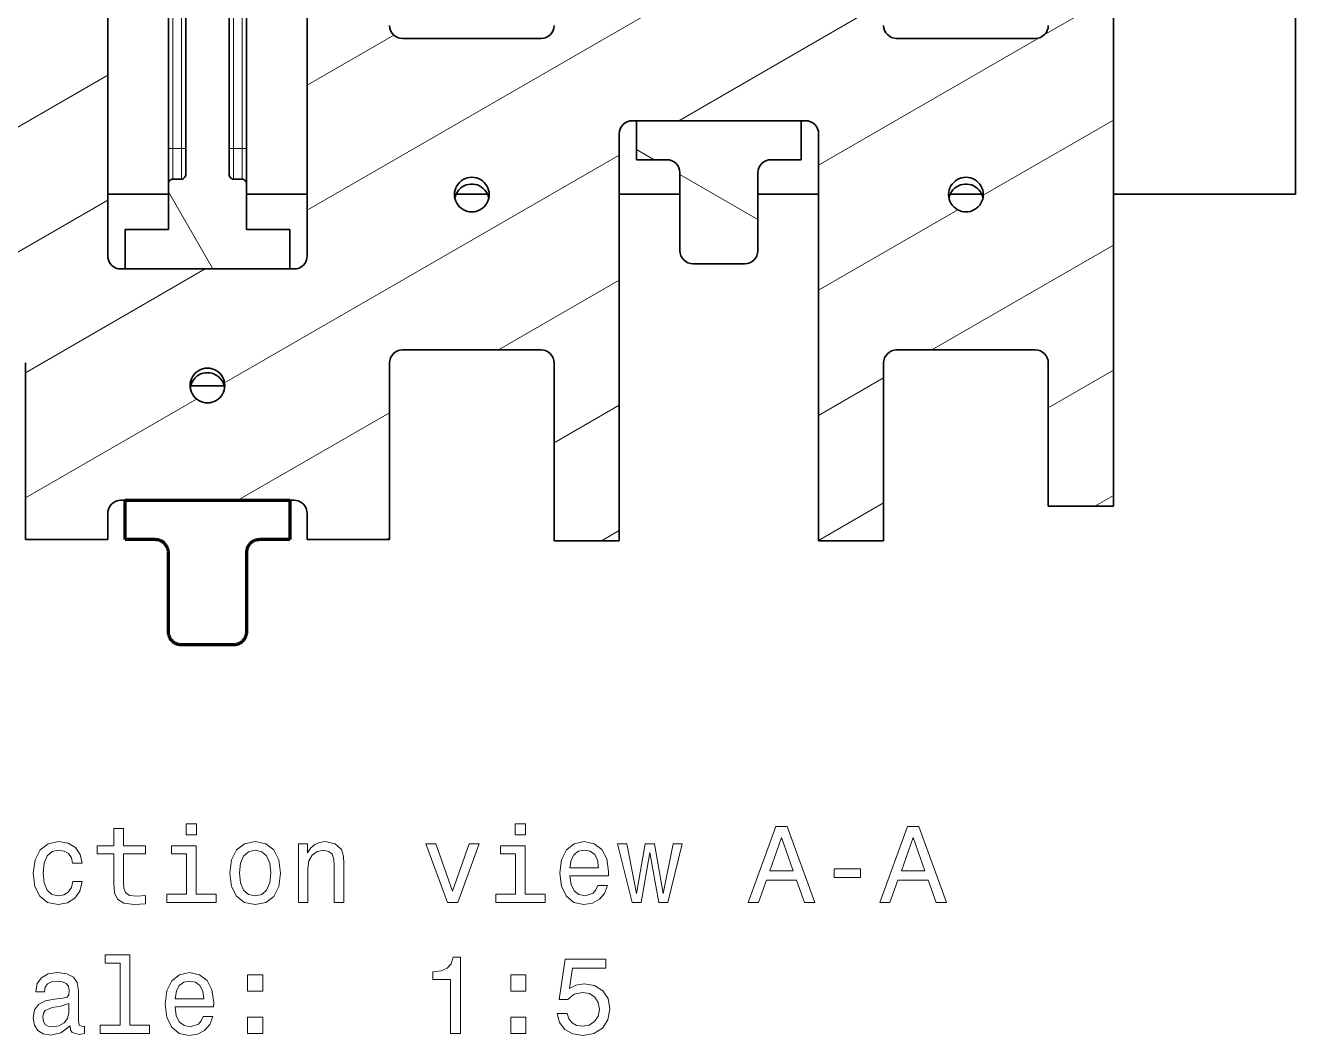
# Model space of a CAD drawing. Extents: x 0 to 420, y 0 to 297.
# Drawn here: x 225.8 to 284.4, y 170.7 to 217.3 of the extents above; entities that cross this region are included whole.
import ezdxf

# ---------------------------------------------------------------- set-up
doc = ezdxf.new("R2010")
doc.units = 0

msp = doc.modelspace()

# ---------------------------------------------------------------- linework, layer by layer
at = {"color": 7, "lineweight": 35}
for p, q in [((233.158, 230.971), (233.158, 210.466)), ((235.158, 230.971), (235.158, 210.466)), ((275.958, 223.94), (275.958, 195.152))]:
    msp.add_line(p, q, dxfattribs=at)
at = {"color": 7, "lineweight": 35, "ltscale": 0.449977}
for p, q in [((232.358, 211.656), (232.358, 229.655)), ((235.958, 211.656), (235.958, 229.655))]:
    msp.add_line(p, q, dxfattribs=at)
at = {"color": 7, "lineweight": 13, "ltscale": 0.449977}
for p, q in [((232.558, 211.658), (232.558, 229.658)), ((232.958, 211.658), (232.958, 229.658)), ((235.358, 211.658), (235.358, 229.658)), ((235.758, 211.658), (235.758, 229.658))]:
    msp.add_line(p, q, dxfattribs=at)
at = {"color": 7, "lineweight": 35, "ltscale": 0.471033}
for p, q in [((229.558, 225.54), (229.558, 206.699)), ((238.758, 225.54), (238.758, 206.699))]:
    msp.add_line(p, q, dxfattribs=at)
at = {"color": 7, "lineweight": 35, "ltscale": 0.399868}
msp.add_line((284.368, 225.54), (284.368, 209.546), dxfattribs=at)
at = {"color": 7, "lineweight": 13}
for p, q in [((238.758, 208.808), (265.358, 224.165)), ((201.358, 198.762), (229.558, 215.043)), ((234.949, 200.835), (253.158, 211.348)), ((202.421, 193.602), (229.558, 209.269))]:
    msp.add_line(p, q, dxfattribs=at)
at = {"color": 7, "lineweight": 13, "ltscale": 0.092098}
msp.add_line((272.768, 216.896), (275.958, 218.738), dxfattribs=at)
at = {"color": 7, "lineweight": 13, "ltscale": 0.272761}
msp.add_line((255.909, 212.936), (265.358, 218.392), dxfattribs=at)
at = {"color": 7, "lineweight": 13, "ltscale": 0.115407}
msp.add_line((238.758, 214.581), (242.756, 216.889), dxfattribs=at)
at = {"color": 7, "lineweight": 35, "ltscale": 0.16}
for p, q in [((243.158, 216.734), (249.558, 216.734)), ((265.958, 216.734), (272.358, 216.734)), ((243.158, 202.357), (249.558, 202.357)), ((265.958, 202.357), (272.358, 202.357))]:
    msp.add_line(p, q, dxfattribs=at)
at = {"color": 7, "lineweight": 13, "ltscale": 0.2937}
msp.add_line((262.358, 210.886), (272.532, 216.76), dxfattribs=at)
at = {"color": 7, "lineweight": 35, "ltscale": 0.2}
for p, q in [((253.758, 212.936), (261.758, 212.936)), ((230.158, 206.093), (238.158, 206.093)), ((230.158, 195.417), (238.158, 195.417))]:
    msp.add_line(p, q, dxfattribs=at)
at = {"color": 7, "lineweight": 35, "ltscale": 0.045}
for p, q in [((253.958, 211.136), (253.958, 212.936)), ((261.558, 211.136), (261.558, 212.936))]:
    msp.add_line(p, q, dxfattribs=at)
at = {"color": 7, "lineweight": 35, "ltscale": 0.19}
for p, q in [((253.958, 212.936), (261.558, 212.936)), ((237.958, 206.093), (230.358, 206.093)), ((237.958, 195.417), (230.358, 195.417))]:
    msp.add_line(p, q, dxfattribs=at)
at = {"color": 7, "lineweight": 13, "ltscale": 0.173223}
msp.add_line((269.957, 209.5), (275.958, 212.964), dxfattribs=at)
at = {"color": 7, "lineweight": 35, "ltscale": 0.469633}
for p, q in [((253.158, 212.336), (253.158, 193.551)), ((262.358, 212.336), (262.358, 193.551))]:
    msp.add_line(p, q, dxfattribs=at)
at = {"color": 7, "lineweight": 35, "ltscale": 0.040924}
for p, q in [((232.358, 211.656), (232.358, 210.019)), ((235.958, 211.656), (235.958, 210.019))]:
    msp.add_line(p, q, dxfattribs=at)
at = {"color": 7, "lineweight": 13, "ltscale": 0.035474}
for p, q in [((232.558, 211.658), (232.558, 210.239)), ((232.958, 211.658), (232.958, 210.239)), ((235.358, 211.658), (235.358, 210.239)), ((235.758, 211.658), (235.758, 210.239))]:
    msp.add_line(p, q, dxfattribs=at)
at = {"color": 7, "lineweight": 13, "ltscale": 0.01}
for p, q in [((232.558, 211.658), (232.958, 211.658)), ((235.758, 211.658), (235.358, 211.658))]:
    msp.add_line(p, q, dxfattribs=at)
at = {"color": 7, "lineweight": 13, "ltscale": 0.02361}
msp.add_line((254.776, 211.136), (253.958, 211.609), dxfattribs=at)
at = {"color": 7, "lineweight": 35, "ltscale": 0.035}
for p, q in [((253.958, 211.136), (255.358, 211.136)), ((260.158, 211.136), (261.558, 211.136)), ((231.758, 193.602), (230.358, 193.602)), ((237.958, 193.602), (236.558, 193.602))]:
    msp.add_line(p, q, dxfattribs=at)
at = {"color": 7, "lineweight": 35, "ltscale": 0.090014}
for p, q in [((255.958, 206.936), (255.958, 210.536)), ((259.558, 206.936), (259.558, 210.536))]:
    msp.add_line(p, q, dxfattribs=at)
at = {"color": 7, "lineweight": 13, "ltscale": 0.103923}
msp.add_line((259.558, 208.375), (255.958, 210.454), dxfattribs=at)
at = {"color": 7, "lineweight": 35, "ltscale": 0.052772}
for p, q in [((232.358, 210.019), (232.358, 207.909)), ((235.958, 210.019), (235.958, 207.909))]:
    msp.add_line(p, q, dxfattribs=at)
at = {"color": 7, "lineweight": 35, "ltscale": 0.01}
for p, q in [((232.958, 210.239), (232.558, 210.239)), ((235.758, 210.239), (235.358, 210.239))]:
    msp.add_line(p, q, dxfattribs=at)
at = {"color": 7, "lineweight": 35, "ltscale": 0.07}
for p, q in [((232.358, 209.546), (229.558, 209.546)), ((238.758, 209.546), (235.958, 209.546)), ((255.958, 209.546), (253.158, 209.546)), ((262.358, 209.546), (259.558, 209.546))]:
    msp.add_line(p, q, dxfattribs=at)
at = {"color": 7, "lineweight": 13, "ltscale": 0.102647}
msp.add_line((234.411, 206.093), (232.358, 209.649), dxfattribs=at)
at = {"color": 7, "lineweight": 35, "ltscale": 0.036376}
msp.add_line((247.086, 209.546), (245.631, 209.546), dxfattribs=at)
at = {"color": 7, "lineweight": 35, "ltscale": 0.036375}
msp.add_line((269.886, 209.546), (268.431, 209.546), dxfattribs=at)
at = {"color": 7, "lineweight": 35, "ltscale": 0.210251}
msp.add_line((284.368, 209.546), (275.958, 209.546), dxfattribs=at)
at = {"color": 7, "lineweight": 13, "ltscale": 0.185405}
msp.add_line((262.358, 205.113), (268.781, 208.821), dxfattribs=at)
at = {"color": 7, "lineweight": 35, "ltscale": 0.05}
for p, q in [((232.358, 207.909), (230.358, 207.909)), ((237.958, 207.909), (235.958, 207.909))]:
    msp.add_line(p, q, dxfattribs=at)
at = {"color": 7, "lineweight": 35, "ltscale": 0.045392}
for p, q in [((230.358, 207.909), (230.358, 206.093)), ((237.958, 207.909), (237.958, 206.093)), ((230.358, 193.602), (230.358, 195.417)), ((237.958, 193.602), (237.958, 195.417))]:
    msp.add_line(p, q, dxfattribs=at)
at = {"color": 7, "lineweight": 13, "ltscale": 0.241674}
msp.add_line((267.586, 202.357), (275.958, 207.191), dxfattribs=at)
at = {"color": 7, "lineweight": 35, "ltscale": 0.06}
for p, q in [((256.558, 206.336), (258.958, 206.336)), ((235.358, 188.746), (232.958, 188.746)), ((235.358, 188.718), (232.958, 188.718))]:
    msp.add_line(p, q, dxfattribs=at)
at = {"color": 7, "lineweight": 13, "ltscale": 0.239544}
msp.add_line((225.758, 201.302), (234.056, 206.093), dxfattribs=at)
at = {"color": 7, "lineweight": 13, "ltscale": 0.160845}
msp.add_line((247.586, 202.357), (253.158, 205.574), dxfattribs=at)
at = {"color": 7, "lineweight": 35, "ltscale": 0.203871}
for p, q in [((225.758, 201.757), (225.758, 193.602)), ((242.558, 201.757), (242.558, 193.602))]:
    msp.add_line(p, q, dxfattribs=at)
at = {"color": 7, "lineweight": 35, "ltscale": 0.205139}
for p, q in [((250.158, 201.757), (250.158, 193.551)), ((265.358, 201.757), (265.358, 193.551))]:
    msp.add_line(p, q, dxfattribs=at)
at = {"color": 7, "lineweight": 35, "ltscale": 0.165125}
msp.add_line((272.958, 201.757), (272.958, 195.152), dxfattribs=at)
at = {"color": 7, "lineweight": 13, "ltscale": 0.086603}
for p, q in [((262.358, 199.339), (265.358, 201.071)), ((272.958, 199.685), (275.958, 201.417)), ((250.158, 198.069), (253.158, 199.801))]:
    msp.add_line(p, q, dxfattribs=at)
at = {"color": 7, "lineweight": 35, "ltscale": 0.038793}
for p, q in [((233.382, 200.701), (234.934, 200.701)), ((234.934, 200.701), (233.382, 200.701))]:
    msp.add_line(p, q, dxfattribs=at)
at = {"color": 7, "lineweight": 13, "ltscale": 0.228111}
msp.add_line((225.758, 195.528), (233.66, 200.091), dxfattribs=at)
at = {"color": 7, "lineweight": 13, "ltscale": 0.201852}
msp.add_line((235.566, 195.417), (242.558, 199.454), dxfattribs=at)
at = {"color": 7, "lineweight": 140, "ltscale": 0.045392}
for p, q in [((230.358, 193.602), (230.358, 195.417)), ((237.958, 195.417), (237.958, 193.602))]:
    msp.add_line(p, q, dxfattribs=at)
at = {"color": 7, "lineweight": 140, "ltscale": 0.19}
msp.add_line((230.358, 195.417), (237.958, 195.417), dxfattribs=at)
at = {"color": 7, "lineweight": 13, "ltscale": 0.086602}
msp.add_line((262.358, 193.566), (265.358, 195.298), dxfattribs=at)
at = {"color": 7, "lineweight": 13, "ltscale": 0.024617}
msp.add_line((275.105, 195.152), (275.958, 195.644), dxfattribs=at)
at = {"color": 7, "lineweight": 35, "ltscale": 0.030235}
for p, q in [((229.558, 194.811), (229.558, 193.602)), ((238.758, 194.811), (238.758, 193.602))]:
    msp.add_line(p, q, dxfattribs=at)
at = {"color": 7, "lineweight": 35, "ltscale": 0.075}
for p, q in [((272.958, 195.152), (275.958, 195.152)), ((250.158, 193.551), (253.158, 193.551)), ((262.358, 193.551), (265.358, 193.551))]:
    msp.add_line(p, q, dxfattribs=at)
at = {"color": 7, "lineweight": 13, "ltscale": 0.023818}
msp.add_line((252.333, 193.551), (253.158, 194.027), dxfattribs=at)
at = {"color": 7, "lineweight": 35, "ltscale": 0.095}
for p, q in [((225.758, 193.602), (229.558, 193.602)), ((238.758, 193.602), (242.558, 193.602))]:
    msp.add_line(p, q, dxfattribs=at)
at = {"color": 7, "lineweight": 140, "ltscale": 0.035}
for p, q in [((231.758, 193.602), (230.358, 193.602)), ((237.958, 193.602), (236.558, 193.602))]:
    msp.add_line(p, q, dxfattribs=at)
at = {"color": 7, "lineweight": 140, "ltscale": 0.000674992}
for p, q in [((231.785, 193.601), (231.758, 193.602)), ((236.558, 193.602), (236.531, 193.601))]:
    msp.add_line(p, q, dxfattribs=at)
at = {"color": 7, "lineweight": 140, "ltscale": 0.000675229}
for p, q in [((231.812, 193.599), (231.785, 193.601)), ((236.531, 193.601), (236.504, 193.599))]:
    msp.add_line(p, q, dxfattribs=at)
at = {"color": 7, "lineweight": 140, "ltscale": 0.000675329}
for p, q in [((231.839, 193.596), (231.812, 193.599)), ((236.504, 193.599), (236.477, 193.596))]:
    msp.add_line(p, q, dxfattribs=at)
at = {"color": 7, "lineweight": 140, "ltscale": 0.00067531}
for p, q in [((231.865, 193.592), (231.839, 193.596)), ((236.477, 193.596), (236.451, 193.592))]:
    msp.add_line(p, q, dxfattribs=at)
at = {"color": 7, "lineweight": 140, "ltscale": 0.000675045}
for p, q in [((231.892, 193.587), (231.865, 193.592)), ((236.451, 193.592), (236.424, 193.587))]:
    msp.add_line(p, q, dxfattribs=at)
at = {"color": 7, "lineweight": 140, "ltscale": 0.000675125}
for p, q in [((231.918, 193.58), (231.892, 193.587)), ((236.424, 193.587), (236.398, 193.58))]:
    msp.add_line(p, q, dxfattribs=at)
at = {"color": 7, "lineweight": 140, "ltscale": 0.000675191}
for p, q in [((231.944, 193.572), (231.918, 193.58)), ((236.398, 193.58), (236.372, 193.572))]:
    msp.add_line(p, q, dxfattribs=at)
at = {"color": 7, "lineweight": 140, "ltscale": 0.000675156}
for p, q in [((231.969, 193.563), (231.944, 193.572)), ((236.372, 193.572), (236.347, 193.563))]:
    msp.add_line(p, q, dxfattribs=at)
at = {"color": 7, "lineweight": 140, "ltscale": 0.000675086}
for p, q in [((231.994, 193.553), (231.969, 193.563)), ((236.347, 193.563), (236.322, 193.553))]:
    msp.add_line(p, q, dxfattribs=at)
at = {"color": 7, "lineweight": 140, "ltscale": 0.00067511}
for p, q in [((232.019, 193.542), (231.994, 193.553)), ((236.322, 193.553), (236.297, 193.542))]:
    msp.add_line(p, q, dxfattribs=at)
at = {"color": 7, "lineweight": 140, "ltscale": 0.000675274}
for p, q in [((232.043, 193.529), (232.019, 193.542)), ((236.297, 193.542), (236.273, 193.529))]:
    msp.add_line(p, q, dxfattribs=at)
at = {"color": 7, "lineweight": 140, "ltscale": 0.000674767}
for p, q in [((232.066, 193.516), (232.043, 193.529)), ((236.273, 193.529), (236.25, 193.516))]:
    msp.add_line(p, q, dxfattribs=at)
at = {"color": 7, "lineweight": 140, "ltscale": 0.000675291}
for p, q in [((232.089, 193.501), (232.066, 193.516)), ((236.25, 193.516), (236.227, 193.501))]:
    msp.add_line(p, q, dxfattribs=at)
at = {"color": 7, "lineweight": 140, "ltscale": 0.000674964}
for p, q in [((232.111, 193.486), (232.089, 193.501)), ((236.227, 193.501), (236.205, 193.486))]:
    msp.add_line(p, q, dxfattribs=at)
at = {"color": 7, "lineweight": 140, "ltscale": 0.000674942}
msp.add_line((232.133, 193.469), (232.111, 193.486), dxfattribs=at)
at = {"color": 7, "lineweight": 140, "ltscale": 0.000675203}
msp.add_line((232.153, 193.452), (232.133, 193.469), dxfattribs=at)
at = {"color": 7, "lineweight": 140, "ltscale": 0.000675169}
for p, q in [((232.173, 193.434), (232.153, 193.452)), ((236.163, 193.452), (236.143, 193.434))]:
    msp.add_line(p, q, dxfattribs=at)
at = {"color": 7, "lineweight": 140, "ltscale": 0.000674897}
for p, q in [((232.192, 193.415), (232.173, 193.434)), ((236.143, 193.434), (236.124, 193.415))]:
    msp.add_line(p, q, dxfattribs=at)
at = {"color": 7, "lineweight": 140, "ltscale": 0.000675179}
msp.add_line((232.21, 193.395), (232.192, 193.415), dxfattribs=at)
at = {"color": 7, "lineweight": 140, "ltscale": 0.000675435}
msp.add_line((236.124, 193.415), (236.106, 193.395), dxfattribs=at)
at = {"color": 7, "lineweight": 140, "ltscale": 0.000674911}
msp.add_line((236.183, 193.469), (236.163, 193.452), dxfattribs=at)
at = {"color": 7, "lineweight": 140, "ltscale": 0.000675245}
msp.add_line((236.205, 193.486), (236.183, 193.469), dxfattribs=at)
at = {"color": 7, "lineweight": 13, "ltscale": 0.003961}
msp.add_line((242.421, 193.602), (242.558, 193.681), dxfattribs=at)
at = {"color": 7, "lineweight": 140, "ltscale": 0.000675149}
msp.add_line((232.228, 193.374), (232.21, 193.395), dxfattribs=at)
at = {"color": 7, "lineweight": 140, "ltscale": 0.000675204}
for p, q in [((232.244, 193.352), (232.228, 193.374)), ((236.088, 193.374), (236.072, 193.352))]:
    msp.add_line(p, q, dxfattribs=at)
at = {"color": 7, "lineweight": 140, "ltscale": 0.000674648}
for p, q in [((232.259, 193.33), (232.244, 193.352)), ((236.072, 193.352), (236.057, 193.33))]:
    msp.add_line(p, q, dxfattribs=at)
at = {"color": 7, "lineweight": 140, "ltscale": 0.000675115}
for p, q in [((232.273, 193.307), (232.259, 193.33)), ((236.057, 193.33), (236.043, 193.307))]:
    msp.add_line(p, q, dxfattribs=at)
at = {"color": 7, "lineweight": 140, "ltscale": 0.000675349}
for p, q in [((232.287, 193.284), (232.273, 193.307)), ((236.043, 193.307), (236.029, 193.284))]:
    msp.add_line(p, q, dxfattribs=at)
at = {"color": 7, "lineweight": 140, "ltscale": 0.000674894}
for p, q in [((232.299, 193.259), (232.287, 193.284)), ((236.029, 193.284), (236.017, 193.259))]:
    msp.add_line(p, q, dxfattribs=at)
at = {"color": 7, "lineweight": 140, "ltscale": 0.000675112}
for p, q in [((232.31, 193.235), (232.299, 193.259)), ((236.017, 193.259), (236.006, 193.235))]:
    msp.add_line(p, q, dxfattribs=at)
at = {"color": 7, "lineweight": 140, "ltscale": 0.000675079}
for p, q in [((232.32, 193.21), (232.31, 193.235)), ((236.006, 193.235), (235.996, 193.21))]:
    msp.add_line(p, q, dxfattribs=at)
at = {"color": 7, "lineweight": 140, "ltscale": 0.000675103}
for p, q in [((232.329, 193.184), (232.32, 193.21)), ((235.996, 193.21), (235.987, 193.184))]:
    msp.add_line(p, q, dxfattribs=at)
at = {"color": 7, "lineweight": 140, "ltscale": 0.000675044}
for p, q in [((232.337, 193.158), (232.329, 193.184)), ((235.987, 193.184), (235.98, 193.158))]:
    msp.add_line(p, q, dxfattribs=at)
at = {"color": 7, "lineweight": 140, "ltscale": 0.000675118}
for p, q in [((232.343, 193.132), (232.337, 193.158)), ((235.98, 193.158), (235.973, 193.132))]:
    msp.add_line(p, q, dxfattribs=at)
at = {"color": 7, "lineweight": 140, "ltscale": 0.00067541}
msp.add_line((232.348, 193.106), (232.343, 193.132), dxfattribs=at)
at = {"color": 7, "lineweight": 140, "ltscale": 0.000674951}
msp.add_line((232.353, 193.079), (232.348, 193.106), dxfattribs=at)
at = {"color": 7, "lineweight": 140, "ltscale": 0.000675579}
for p, q in [((232.356, 193.052), (232.353, 193.079)), ((235.963, 193.079), (235.96, 193.052))]:
    msp.add_line(p, q, dxfattribs=at)
at = {"color": 7, "lineweight": 140, "ltscale": 0.000675558}
for p, q in [((232.357, 193.025), (232.356, 193.052)), ((235.96, 193.052), (235.959, 193.025))]:
    msp.add_line(p, q, dxfattribs=at)
at = {"color": 7, "lineweight": 140, "ltscale": 0.000675374}
for p, q in [((232.358, 192.998), (232.357, 193.025)), ((235.959, 193.025), (235.958, 192.998))]:
    msp.add_line(p, q, dxfattribs=at)
at = {"color": 7, "lineweight": 35, "ltscale": 0.091296}
for p, q in [((232.358, 189.346), (232.358, 192.998)), ((235.958, 189.346), (235.958, 192.998))]:
    msp.add_line(p, q, dxfattribs=at)
at = {"color": 7, "lineweight": 140, "ltscale": 0.091296}
for p, q in [((232.358, 189.346), (232.358, 192.998)), ((235.958, 192.998), (235.958, 189.346))]:
    msp.add_line(p, q, dxfattribs=at)
at = {"color": 7, "lineweight": 140, "ltscale": 0.000675011}
msp.add_line((235.968, 193.106), (235.963, 193.079), dxfattribs=at)
at = {"color": 7, "lineweight": 140, "ltscale": 0.000675334}
msp.add_line((235.973, 193.132), (235.968, 193.106), dxfattribs=at)
at = {"color": 7, "lineweight": 140, "ltscale": 0.000674905}
msp.add_line((236.106, 193.395), (236.088, 193.374), dxfattribs=at)
at = {"color": 7, "lineweight": 35, "ltscale": 0.000698853}
for p, q in [((232.358, 189.346), (232.358, 189.318)), ((235.958, 189.318), (235.958, 189.346))]:
    msp.add_line(p, q, dxfattribs=at)
at = {"color": 7, "lineweight": 140, "ltscale": 0.000673077}
for p, q in [((232.359, 189.319), (232.358, 189.346)), ((235.958, 189.346), (235.957, 189.319))]:
    msp.add_line(p, q, dxfattribs=at)
at = {"color": 7, "lineweight": 140, "ltscale": 0.000673681}
for p, q in [((232.36, 189.292), (232.359, 189.319)), ((235.957, 189.319), (235.956, 189.292))]:
    msp.add_line(p, q, dxfattribs=at)
at = {"color": 7, "lineweight": 140, "ltscale": 0.000673727}
for p, q in [((232.363, 189.266), (232.36, 189.292)), ((235.956, 189.292), (235.953, 189.266))]:
    msp.add_line(p, q, dxfattribs=at)
at = {"color": 7, "lineweight": 140, "ltscale": 0.000673186}
for p, q in [((232.368, 189.239), (232.363, 189.266)), ((232.878, 188.752), (232.851, 188.756)), ((235.465, 188.756), (235.439, 188.752)), ((235.953, 189.266), (235.948, 189.239))]:
    msp.add_line(p, q, dxfattribs=at)
at = {"color": 7, "lineweight": 140, "ltscale": 0.00067287}
for p, q in [((232.373, 189.213), (232.368, 189.239)), ((232.851, 188.756), (232.825, 188.761)), ((235.948, 189.239), (235.943, 189.213))]:
    msp.add_line(p, q, dxfattribs=at)
at = {"color": 7, "lineweight": 140, "ltscale": 0.000673084}
for p, q in [((232.38, 189.187), (232.373, 189.213)), ((235.943, 189.213), (235.936, 189.187))]:
    msp.add_line(p, q, dxfattribs=at)
at = {"color": 7, "lineweight": 140, "ltscale": 0.000673179}
for p, q in [((232.387, 189.161), (232.38, 189.187)), ((235.936, 189.187), (235.929, 189.161))]:
    msp.add_line(p, q, dxfattribs=at)
at = {"color": 7, "lineweight": 140, "ltscale": 0.000673192}
msp.add_line((232.396, 189.135), (232.387, 189.161), dxfattribs=at)
at = {"color": 7, "lineweight": 140, "ltscale": 0.000673379}
msp.add_line((232.406, 189.11), (232.396, 189.135), dxfattribs=at)
at = {"color": 7, "lineweight": 140, "ltscale": 0.000672802}
for p, q in [((232.417, 189.086), (232.406, 189.11)), ((232.722, 188.795), (232.698, 188.806)), ((235.618, 188.806), (235.594, 188.795)), ((235.91, 189.11), (235.899, 189.086))]:
    msp.add_line(p, q, dxfattribs=at)
at = {"color": 7, "lineweight": 140, "ltscale": 0.00067337}
for p, q in [((232.43, 189.062), (232.417, 189.086)), ((235.899, 189.086), (235.886, 189.062))]:
    msp.add_line(p, q, dxfattribs=at)
at = {"color": 7, "lineweight": 140, "ltscale": 0.000672924}
for p, q in [((232.443, 189.039), (232.43, 189.062)), ((235.886, 189.062), (235.873, 189.039))]:
    msp.add_line(p, q, dxfattribs=at)
at = {"color": 7, "lineweight": 140, "ltscale": 0.000673135}
for p, q in [((232.457, 189.016), (232.443, 189.039)), ((232.65, 188.831), (232.628, 188.846)), ((235.689, 188.846), (235.666, 188.831)), ((235.873, 189.039), (235.859, 189.016))]:
    msp.add_line(p, q, dxfattribs=at)
at = {"color": 7, "lineweight": 140, "ltscale": 0.000673316}
for p, q in [((232.473, 188.994), (232.457, 189.016)), ((232.628, 188.846), (232.605, 188.861)), ((235.711, 188.861), (235.689, 188.846)), ((235.859, 189.016), (235.843, 188.994))]:
    msp.add_line(p, q, dxfattribs=at)
at = {"color": 7, "lineweight": 140, "ltscale": 0.000673159}
for p, q in [((232.489, 188.972), (232.473, 188.994)), ((232.605, 188.861), (232.584, 188.877)), ((235.732, 188.877), (235.711, 188.861)), ((235.843, 188.994), (235.827, 188.972))]:
    msp.add_line(p, q, dxfattribs=at)
at = {"color": 7, "lineweight": 140, "ltscale": 0.000672997}
for p, q in [((232.506, 188.952), (232.489, 188.972)), ((232.584, 188.877), (232.563, 188.894)), ((235.753, 188.894), (235.732, 188.877)), ((235.827, 188.972), (235.81, 188.952))]:
    msp.add_line(p, q, dxfattribs=at)
at = {"color": 7, "lineweight": 140, "ltscale": 0.000673152}
for p, q in [((232.524, 188.932), (232.506, 188.952)), ((235.81, 188.952), (235.792, 188.932))]:
    msp.add_line(p, q, dxfattribs=at)
at = {"color": 7, "lineweight": 140, "ltscale": 0.000673001}
for p, q in [((232.543, 188.913), (232.524, 188.932)), ((235.792, 188.932), (235.773, 188.913))]:
    msp.add_line(p, q, dxfattribs=at)
at = {"color": 7, "lineweight": 140, "ltscale": 0.000673409}
for p, q in [((232.563, 188.894), (232.543, 188.913)), ((235.773, 188.913), (235.753, 188.894))]:
    msp.add_line(p, q, dxfattribs=at)
at = {"color": 7, "lineweight": 140, "ltscale": 0.000673067}
msp.add_line((232.674, 188.818), (232.65, 188.831), dxfattribs=at)
at = {"color": 7, "lineweight": 140, "ltscale": 0.000673204}
msp.add_line((232.698, 188.806), (232.674, 188.818), dxfattribs=at)
at = {"color": 7, "lineweight": 140, "ltscale": 0.000673237}
for p, q in [((232.747, 188.785), (232.722, 188.795)), ((235.594, 188.795), (235.569, 188.785)), ((235.92, 189.135), (235.91, 189.11))]:
    msp.add_line(p, q, dxfattribs=at)
at = {"color": 7, "lineweight": 140, "ltscale": 0.000673318}
for p, q in [((232.773, 188.776), (232.747, 188.785)), ((235.929, 189.161), (235.92, 189.135))]:
    msp.add_line(p, q, dxfattribs=at)
at = {"color": 7, "lineweight": 140, "ltscale": 0.00067307}
for p, q in [((232.798, 188.768), (232.773, 188.776)), ((235.543, 188.776), (235.518, 188.768))]:
    msp.add_line(p, q, dxfattribs=at)
at = {"color": 7, "lineweight": 140, "ltscale": 0.000673177}
for p, q in [((232.825, 188.761), (232.798, 188.768)), ((235.518, 188.768), (235.492, 188.761))]:
    msp.add_line(p, q, dxfattribs=at)
at = {"color": 7, "lineweight": 140, "ltscale": 0.000673305}
for p, q in [((232.904, 188.749), (232.878, 188.752)), ((235.439, 188.752), (235.412, 188.749))]:
    msp.add_line(p, q, dxfattribs=at)
at = {"color": 7, "lineweight": 140, "ltscale": 0.00067292}
for p, q in [((232.931, 188.747), (232.904, 188.749)), ((235.412, 188.749), (235.385, 188.747))]:
    msp.add_line(p, q, dxfattribs=at)
at = {"color": 7, "lineweight": 140, "ltscale": 0.000673086}
for p, q in [((232.958, 188.746), (232.931, 188.747)), ((235.385, 188.747), (235.358, 188.746))]:
    msp.add_line(p, q, dxfattribs=at)
at = {"color": 7, "lineweight": 13, "ltscale": 0.000696945}
for p, q in [((232.958, 188.746), (232.958, 188.718)), ((235.358, 188.718), (235.358, 188.746))]:
    msp.add_line(p, q, dxfattribs=at)
at = {"color": 7, "lineweight": 140, "ltscale": 0.06}
msp.add_line((235.358, 188.746), (232.958, 188.746), dxfattribs=at)
at = {"color": 7, "lineweight": 140, "ltscale": 0.000673243}
msp.add_line((235.492, 188.761), (235.465, 188.756), dxfattribs=at)
at = {"color": 7, "lineweight": 140, "ltscale": 0.000672958}
msp.add_line((235.569, 188.785), (235.543, 188.776), dxfattribs=at)
at = {"color": 7, "lineweight": 140, "ltscale": 0.000673543}
msp.add_line((235.642, 188.818), (235.618, 188.806), dxfattribs=at)
at = {"color": 7, "lineweight": 140, "ltscale": 0.000672735}
msp.add_line((235.666, 188.831), (235.642, 188.818), dxfattribs=at)
at = {"color": 7, "lineweight": 13, "ltscale": 0.06}
msp.add_line((235.358, 188.718), (232.958, 188.718), dxfattribs=at)
at = {"color": 7, "lineweight": 35}
for points in [[(232.958, 210.239), (233.005, 210.246), (233.049, 210.264), (233.089, 210.294), (233.12, 210.332), (233.143, 210.379), (233.156, 210.43), (233.158, 210.466)], [(235.358, 210.239), (235.311, 210.246), (235.267, 210.264), (235.228, 210.294), (235.196, 210.332), (235.173, 210.379), (235.161, 210.43), (235.158, 210.466)], [(232.558, 210.239), (232.511, 210.233), (232.467, 210.215), (232.428, 210.186), (232.396, 210.148), (232.375, 210.108), (232.362, 210.065), (232.358, 210.019)], [(235.758, 210.239), (235.805, 210.233), (235.849, 210.215), (235.888, 210.186), (235.92, 210.148), (235.941, 210.108), (235.954, 210.065), (235.958, 210.019)], [(245.574, 209.37), (245.601, 209.471), (245.641, 209.568), (245.694, 209.659), (245.758, 209.742), (245.832, 209.816), (245.915, 209.88), (246.006, 209.932), (246.103, 209.972), (246.205, 209.999), (246.309, 210.013), (246.414, 210.012), (246.518, 209.998), (246.619, 209.97), (246.715, 209.93), (246.805, 209.877), (246.888, 209.812), (246.962, 209.738), (247.026, 209.654), (247.078, 209.563), (247.117, 209.465), (247.143, 209.37)], [(268.374, 209.37), (268.401, 209.471), (268.441, 209.568), (268.494, 209.659), (268.558, 209.742), (268.632, 209.816), (268.715, 209.88), (268.806, 209.932), (268.903, 209.972), (269.005, 209.999), (269.109, 210.013), (269.214, 210.012), (269.318, 209.998), (269.419, 209.97), (269.515, 209.93), (269.605, 209.877), (269.688, 209.812), (269.762, 209.738), (269.826, 209.654), (269.878, 209.563), (269.917, 209.465), (269.943, 209.37)], [(230.158, 206.093), (230.064, 206.1), (229.972, 206.123), (229.885, 206.16), (229.804, 206.21), (229.732, 206.272), (229.671, 206.345), (229.622, 206.427), (229.586, 206.515), (229.565, 206.608), (229.558, 206.699)], [(238.158, 206.093), (238.252, 206.1), (238.344, 206.123), (238.431, 206.16), (238.512, 206.21), (238.584, 206.272), (238.645, 206.345), (238.694, 206.427), (238.73, 206.515), (238.751, 206.608), (238.758, 206.699)], [(233.365, 200.611), (233.386, 200.714), (233.42, 200.814), (233.466, 200.908), (233.525, 200.995), (233.594, 201.074), (233.673, 201.143), (233.761, 201.201), (233.855, 201.247), (233.954, 201.281), (234.058, 201.301), (234.162, 201.307), (234.266, 201.3), (234.369, 201.279), (234.468, 201.245), (234.561, 201.198), (234.648, 201.139), (234.727, 201.069), (234.795, 200.99), (234.853, 200.902), (234.899, 200.807), (234.931, 200.711), (234.951, 200.611)], [(230.158, 195.417), (230.064, 195.41), (229.972, 195.387), (229.885, 195.351), (229.804, 195.301), (229.732, 195.238), (229.671, 195.165), (229.622, 195.084), (229.586, 194.995), (229.565, 194.902), (229.558, 194.811)], [(238.158, 195.417), (238.252, 195.41), (238.344, 195.387), (238.431, 195.351), (238.512, 195.301), (238.584, 195.238), (238.645, 195.165), (238.694, 195.084), (238.73, 194.995), (238.751, 194.902), (238.758, 194.811)], [(231.758, 193.602), (231.852, 193.594), (231.944, 193.572), (232.031, 193.535), (232.112, 193.485), (232.184, 193.423), (232.245, 193.351), (232.294, 193.269), (232.33, 193.181), (232.351, 193.089), (232.358, 192.998)], [(236.558, 193.602), (236.464, 193.594), (236.372, 193.572), (236.285, 193.535), (236.204, 193.485), (236.132, 193.423), (236.071, 193.351), (236.022, 193.269), (235.986, 193.181), (235.965, 193.089), (235.958, 192.998)]]:
    msp.add_lwpolyline(points, dxfattribs=at)
at = {"color": 7, "lineweight": 13}
for points in [[(229.839, 179.101), (229.839, 177.744), (229.87, 177.305), (230.011, 177.003), (230.293, 176.826), (230.772, 176.766), (231.297, 176.791), (231.297, 177.174), (230.914, 177.144), (230.566, 177.184), (230.379, 177.311), (230.298, 177.522), (230.283, 177.82), (230.283, 179.101), (231.297, 179.101), (231.297, 179.479), (230.283, 179.479), (230.283, 180.271), (229.839, 180.271), (229.839, 179.479), (229.073, 179.479), (229.073, 179.101)], [(233.652, 180.483), (233.183, 180.483), (233.183, 179.978), (233.652, 179.978)], [(248.832, 180.483), (248.363, 180.483), (248.363, 179.978), (248.832, 179.978)], [(259.115, 176.862), (259.579, 176.862), (259.948, 177.89), (261.344, 177.89), (261.713, 176.862), (262.187, 176.862), (260.906, 180.367), (260.391, 180.367)], [(265.187, 176.862), (265.651, 176.862), (266.02, 177.89), (267.417, 177.89), (267.785, 176.862), (268.259, 176.862), (266.978, 180.367), (266.463, 180.367)], [(227.933, 178.672), (228.372, 178.672), (228.281, 179.076), (228.064, 179.393), (227.726, 179.59), (227.288, 179.666), (226.803, 179.565), (226.435, 179.282), (226.203, 178.823), (226.123, 178.208), (226.198, 177.598), (226.425, 177.144), (226.783, 176.862), (227.272, 176.766), (227.706, 176.841), (228.044, 177.053), (228.276, 177.386), (228.377, 177.83), (227.953, 177.83), (227.878, 177.548), (227.736, 177.336), (227.535, 177.205), (227.288, 177.164), (226.98, 177.23), (226.758, 177.432), (226.622, 177.759), (226.576, 178.223), (226.622, 178.677), (226.763, 179.005), (226.99, 179.207), (227.288, 179.277), (227.55, 179.232), (227.746, 179.116), (227.878, 178.924)], [(233.637, 177.235), (233.637, 179.479), (232.497, 179.479), (232.497, 179.101), (233.193, 179.101), (233.193, 177.235), (232.285, 177.235), (232.285, 176.862), (234.555, 176.862), (234.555, 177.235)], [(235.185, 178.213), (235.266, 177.598), (235.498, 177.144), (235.866, 176.862), (236.36, 176.766), (236.85, 176.862), (237.218, 177.139), (237.45, 177.593), (237.535, 178.213), (237.45, 178.829), (237.218, 179.287), (236.85, 179.565), (236.36, 179.666), (235.866, 179.565), (235.498, 179.282), (235.266, 178.829)], [(238.352, 176.862), (238.796, 176.862), (238.796, 178.425), (238.842, 178.783), (238.988, 179.045), (239.215, 179.207), (239.517, 179.267), (239.759, 179.217), (239.911, 179.081), (239.986, 178.854), (240.012, 178.551), (240.012, 176.862), (240.455, 176.862), (240.455, 178.642), (240.435, 179), (240.344, 179.298), (240.047, 179.57), (239.583, 179.666), (239.326, 179.63), (239.109, 179.535), (238.922, 179.373), (238.776, 179.156), (238.776, 179.57), (238.352, 179.57)], [(245.236, 176.862), (245.705, 176.862), (246.694, 179.57), (246.235, 179.57), (245.473, 177.386), (244.697, 179.57), (244.233, 179.57)], [(248.817, 177.235), (248.817, 179.479), (247.677, 179.479), (247.677, 179.101), (248.373, 179.101), (248.373, 177.235), (247.466, 177.235), (247.466, 176.862), (249.735, 176.862), (249.735, 177.235)], [(250.885, 178.087), (252.66, 178.087), (252.665, 178.294), (252.584, 178.874), (252.362, 179.308), (252.009, 179.57), (251.54, 179.666), (251.082, 179.565), (250.728, 179.282), (250.502, 178.823), (250.421, 178.218), (250.496, 177.598), (250.723, 177.144), (251.071, 176.862), (251.525, 176.766), (251.919, 176.831), (252.241, 177.003), (252.478, 177.275), (252.615, 177.638), (252.176, 177.638), (252.085, 177.437), (251.954, 177.285), (251.581, 177.164), (251.293, 177.22), (251.076, 177.396), (250.935, 177.684), (250.885, 178.072)], [(254.173, 176.862), (254.576, 179.161), (254.98, 176.862), (255.404, 176.862), (256.069, 179.57), (255.641, 179.57), (255.192, 177.27), (254.793, 179.57), (254.355, 179.57), (253.956, 177.27), (253.507, 179.57), (253.084, 179.57), (253.749, 176.862)], [(260.109, 178.319), (260.649, 179.862), (261.188, 178.319)], [(266.181, 178.319), (266.721, 179.862), (267.26, 178.319)], [(235.639, 178.218), (235.685, 178.672), (235.826, 179), (236.053, 179.202), (236.36, 179.272), (236.663, 179.202), (236.89, 179.005), (237.031, 178.672), (237.082, 178.218), (237.031, 177.759), (236.89, 177.426), (236.663, 177.225), (236.36, 177.159), (236.053, 177.225), (235.826, 177.426), (235.685, 177.759)], [(250.885, 178.46), (250.94, 178.808), (251.076, 179.066), (251.283, 179.222), (251.556, 179.277), (251.823, 179.222), (252.03, 179.066), (252.156, 178.808), (252.201, 178.46)], [(263.074, 178.017), (264.295, 178.017), (264.295, 178.415), (263.074, 178.415)], [(230.127, 174.063), (230.127, 171.188), (229.214, 171.188), (229.214, 170.815), (231.478, 170.815), (231.478, 171.188), (230.571, 171.188), (230.571, 174.436), (229.431, 174.436), (229.431, 174.063)], [(245.378, 170.815), (245.837, 170.815), (245.837, 174.34), (245.494, 174.34), (245.403, 174.032), (245.221, 173.826), (244.944, 173.705), (244.561, 173.664), (244.561, 173.306), (245.378, 173.306)], [(250.29, 171.728), (250.401, 171.314), (250.648, 170.991), (251.011, 170.79), (251.475, 170.714), (251.984, 170.805), (252.383, 171.052), (252.635, 171.445), (252.731, 171.95), (252.645, 172.419), (252.403, 172.787), (252.025, 173.024), (251.535, 173.109), (251.157, 173.049), (250.865, 172.883), (251.006, 173.826), (252.539, 173.826), (252.539, 174.239), (250.668, 174.239), (250.391, 172.383), (250.794, 172.383), (251.087, 172.62), (251.46, 172.706), (251.783, 172.651), (252.03, 172.489), (252.186, 172.242), (252.241, 171.924), (252.186, 171.607), (252.025, 171.359), (251.777, 171.203), (251.46, 171.148), (251.192, 171.183), (250.986, 171.299), (250.834, 171.481), (250.759, 171.728)], [(227.817, 171.168), (227.817, 171.153), (227.842, 170.981), (227.918, 170.86), (228.236, 170.764), (228.483, 170.805), (228.483, 171.148), (228.377, 171.133), (228.236, 171.198), (228.21, 171.4), (228.21, 172.802), (228.15, 173.16), (227.973, 173.412), (227.666, 173.563), (227.232, 173.619), (226.808, 173.558), (226.496, 173.387), (226.299, 173.12), (226.234, 172.767), (226.234, 172.736), (226.632, 172.736), (226.667, 172.948), (226.778, 173.099), (226.96, 173.19), (227.217, 173.225), (227.464, 173.2), (227.641, 173.125), (227.746, 172.993), (227.782, 172.812), (227.762, 172.6), (227.681, 172.494), (227.479, 172.444), (227.101, 172.403), (226.667, 172.313), (226.36, 172.151), (226.178, 171.899), (226.123, 171.526), (226.173, 171.193), (226.329, 170.946), (226.582, 170.79), (226.929, 170.734), (227.399, 170.84)], [(232.669, 172.04), (234.444, 172.04), (234.449, 172.247), (234.368, 172.827), (234.146, 173.261), (233.793, 173.523), (233.324, 173.619), (232.865, 173.518), (232.512, 173.236), (232.285, 172.777), (232.205, 172.171), (232.28, 171.551), (232.507, 171.097), (232.855, 170.815), (233.309, 170.719), (233.703, 170.785), (234.025, 170.956), (234.262, 171.228), (234.399, 171.591), (233.96, 171.591), (233.869, 171.39), (233.738, 171.238), (233.365, 171.117), (233.077, 171.173), (232.86, 171.349), (232.719, 171.637), (232.669, 172.025)], [(236.012, 172.772), (236.708, 172.772), (236.708, 173.523), (236.012, 173.523)], [(248.156, 172.772), (248.852, 172.772), (248.852, 173.523), (248.156, 173.523)], [(232.669, 172.414), (232.724, 172.762), (232.86, 173.019), (233.067, 173.175), (233.339, 173.231), (233.607, 173.175), (233.814, 173.019), (233.94, 172.762), (233.985, 172.414)], [(227.767, 171.763), (227.706, 171.501), (227.545, 171.299), (227.303, 171.168), (227.005, 171.122), (226.813, 171.148), (226.677, 171.228), (226.592, 171.37), (226.566, 171.566), (226.587, 171.743), (226.667, 171.869), (226.99, 172.01), (227.399, 172.071), (227.767, 172.192)], [(236.012, 170.815), (236.708, 170.815), (236.708, 171.566), (236.012, 171.566)], [(248.156, 170.815), (248.852, 170.815), (248.852, 171.566), (248.156, 171.566)]]:
    msp.add_lwpolyline(points, close=True, dxfattribs=at)
at = {"color": 7, "lineweight": 35}
for centre, radius, start, end in [((243.159, 217.334), 0.6, 179.95284, 269.94733), ((249.557, 217.334), 0.6, 270.05267, 0.04716), ((265.959, 217.334), 0.6, 179.95284, 269.94733), ((272.357, 217.334), 0.6, 270.05267, 0.04716), ((253.758, 212.336), 0.6, 90.00001, 180.00002), ((261.758, 212.336), 0.6, 359.99998, 89.99999), ((255.358, 210.536), 0.6, 359.99999, 90), ((260.158, 210.536), 0.6, 90, 180.00001), ((246.358, 209.528), 0.8, 359.93267, 180.06734), ((269.158, 209.528), 0.8, 359.93267, 180.06734), ((246.358, 209.526), 0.8, 179.93266, 0.06733), ((269.158, 209.526), 0.8, 179.93266, 0.06733), ((256.558, 206.936), 0.6, 179.9983, 269.99831), ((258.958, 206.936), 0.6, 270.00169, 0.0017), ((243.159, 201.757), 0.6, 90.05267, 180.04716), ((249.557, 201.757), 0.6, 359.95284, 89.94733), ((265.959, 201.757), 0.6, 90.05267, 180.04716), ((272.357, 201.757), 0.6, 359.95284, 89.94733), ((234.158, 200.718), 0.8, 359.93267, 180.06734), ((234.158, 200.716), 0.8, 179.93266, 0.06733), ((232.958, 189.346), 0.6, 179.9983, 269.99831), ((232.958, 189.318), 0.6, 179.99999, 270), ((235.358, 189.346), 0.6, 270.00169, 0.0017), ((235.358, 189.318), 0.6, 270, 360)]:
    msp.add_arc(centre, radius, start, end, dxfattribs=at)
at = {"color": 7, "lineweight": 13}
for centre, major_axis, ratio, start_param, end_param in [((232.558, 211.656), (0.2, 0), 0.010107, 1.570796, 3.141593), ((232.958, 211.66), (-0.2, 0), 0.010107, 1.570796, 3.141593), ((235.358, 211.66), (-0.2, 0), 0.010107, 0, 1.570796), ((235.758, 211.656), (0.2, 0), 0.010107, 0, 1.570796), ((232.958, 189.318), (0.6, 0), 0.999949, 3.141593, 4.712389), ((235.358, 189.318), (-0.6, 0), 0.999949, 1.570796, 3.141593)]:
    msp.add_ellipse(centre, major_axis=major_axis, ratio=ratio, start_param=start_param, end_param=end_param, dxfattribs=at)

doc.saveas('drawing.dxf')
